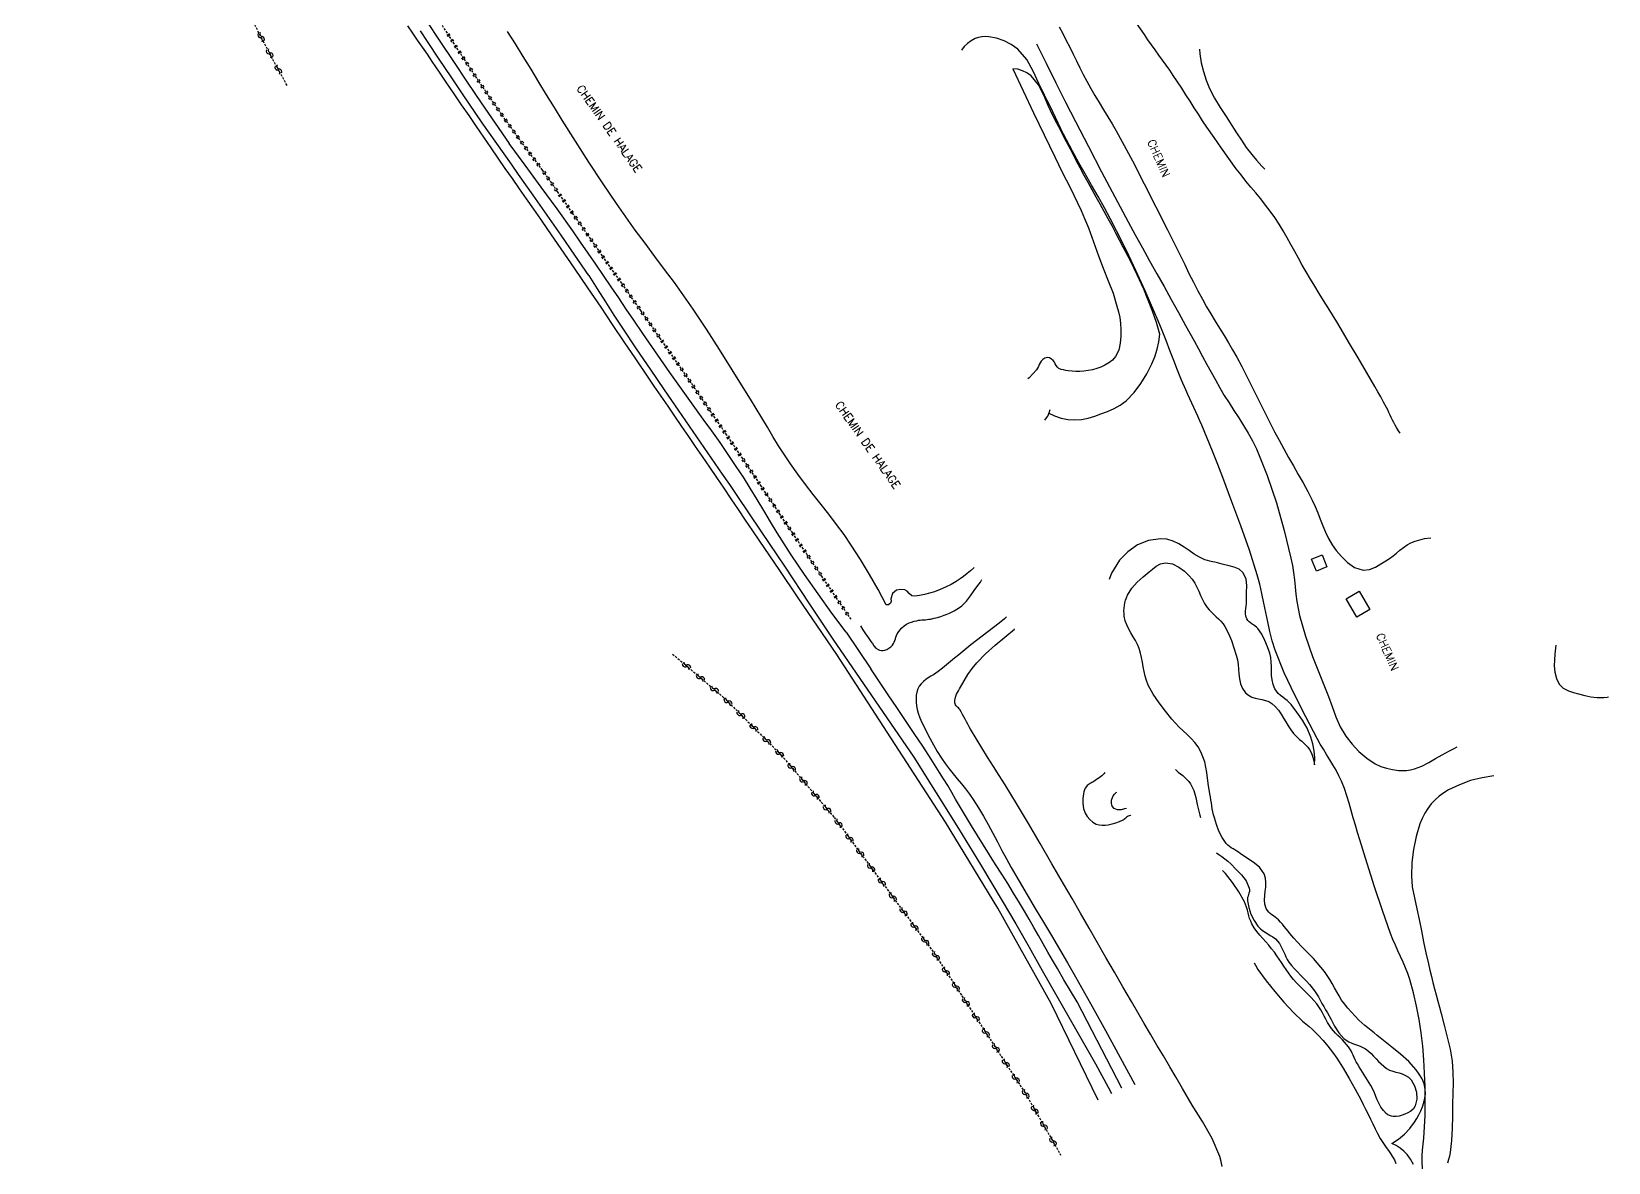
# Model space of a CAD drawing. Header units: millimetres. Extents: x 163000 to 164000, y 124000 to 125000.
# Drawn here: x 163342.8 to 163687.7, y 124220.9 to 124468.4 of the extents above; entities that cross this region are included whole.
import ezdxf

# ---------------------------------------------------------------- set-up
doc = ezdxf.new("R2010")
doc.units = ezdxf.units.MM
doc.linetypes.add('DASHED', pattern=[0.75, 0.5, -0.25])
doc.layers.get('0').update_dxf_attribs({"linetype": 'CONTINUOUS'})
for name, color, linetype in [('W0071', 7, 'CONTINUOUS'), ('W0104', 1, 'CONTINUOUS'), ('W0211', 2, 'CONTINUOUS'), ('W0214', 2, 'CONTINUOUS'), ('W0220', 5, 'DASHED'), ('W0240', 7, 'CONTINUOUS'), ('W0241', 7, 'CONTINUOUS'), ('W0500', 5, 'DASHED'), ('W0510', 5, 'CONTINUOUS'), ('W0511', 5, 'CONTINUOUS'), ('W0989', 7, 'CONTINUOUS')]:
    doc.layers.add(name, color=color, linetype=linetype)
doc.styles.get("Standard").update_dxf_attribs({"font": 'romans.shx', "width": 0.85})

# ---------------------------------------------------------------- blocks, each defined once
blk = doc.blocks.new('t220o')
at = {"color": 0, "linetype": 'Continuous'}
for p, q in [((-0.25, 0.25), (0.25, 0.25)), ((-0.25, -0.25), (0.25, -0.25))]:
    blk.add_line(p, q, dxfattribs=at)
blk = doc.blocks.new('t500o')
at = {"color": 0, "linetype": 'Continuous'}
for centre, start, end in [((-0.5, 0.625), 216.8699, 323.1301), ((0.5, -0.125), 36.8699, 143.1301), ((0.5, -0.625), 36.8699, 143.1301), ((-0.5, 0.125), 216.8699, 323.1301)]:
    blk.add_arc(centre, 0.625, start, end, dxfattribs=at)

msp = doc.modelspace()

# ---------------------------------------------------------------- linework, layer by layer
at = {"layer": 'W0071'}
for points in [[(163429.11, 124470.78), (163432.07, 124466.28), (163435.05, 124461.79), (163438.06, 124457.28), (163441.1, 124452.79), (163444.16, 124448.31), (163447.24, 124443.84)], [(163464.66, 124415.02), (163461.63, 124419.42), (163458.59, 124423.8), (163455.54, 124428.19), (163452.49, 124432.57), (163450.9, 124434.83), (163449.31, 124437.09), (163447.71, 124439.35), (163446.11, 124441.6), (163444.51, 124443.86), (163442.92, 124446.12), (163441.34, 124448.39), (163439.77, 124450.67), (163437.14, 124454.54), (163434.54, 124458.43), (163431.95, 124462.32), (163429.36, 124466.22), (163427.84, 124468.52)], [(163646.97, 124218.25), (163646.93, 124222.37), (163646.99, 124223.66), (163647.14, 124224.94), (163647.3, 124226.22), (163647.4, 124227.5), (163647.47, 124228.75), (163647.52, 124230), (163647.56, 124231.25), (163647.59, 124232.51), (163647.6, 124233.76), (163647.61, 124235.02), (163647.59, 124236.27), (163647.57, 124237.52), (163647.46, 124240.47), (163647.3, 124243.42), (163647.06, 124246.36), (163646.71, 124249.29), (163646.25, 124252.24), (163645.7, 124255.17), (163645.04, 124258.08), (163644.22, 124260.95), (163643.79, 124262.25), (163643.29, 124263.52), (163642.76, 124264.77), (163642.19, 124266.02), (163641.63, 124267.25), (163641.07, 124268.49), (163640.53, 124269.75), (163640.03, 124271.01), (163638.22, 124276.09), (163636.53, 124281.22), (163634.9, 124286.36), (163633.27, 124291.49), (163632.77, 124293.1), (163632.32, 124294.71), (163631.87, 124296.33), (163631.43, 124297.95), (163630.97, 124299.57), (163630.47, 124301.18), (163629.91, 124302.77), (163629.28, 124304.33), (163628.71, 124305.55), (163628.09, 124306.74), (163627.42, 124307.91), (163626.72, 124309.05), (163626.01, 124310.19), (163625.32, 124311.33), (163624.64, 124312.49), (163624, 124313.66), (163621.52, 124318.41), (163619.07, 124323.18), (163616.78, 124328.04), (163614.8, 124333.04), (163614.15, 124335.07), (163613.6, 124337.12), (163613.14, 124339.19), (163612.72, 124341.26), (163612.31, 124343.34), (163611.89, 124345.41), (163611.41, 124347.48), (163610.85, 124349.52), (163609.15, 124354.9), (163607.27, 124360.22), (163605.3, 124365.5), (163603.3, 124370.77), (163602.21, 124373.66), (163601.08, 124376.54), (163599.93, 124379.41), (163598.74, 124382.26), (163598.31, 124383.23), (163597.88, 124384.19), (163597.43, 124385.15), (163596.98, 124386.11), (163596.53, 124387.06), (163596.09, 124388.02), (163595.65, 124388.98), (163595.22, 124389.95), (163594.32, 124392.1), (163593.45, 124394.26), (163592.59, 124396.42), (163591.75, 124398.59), (163590.91, 124400.77), (163590.05, 124402.93), (163589.17, 124405.09), (163588.26, 124407.23), (163586.32, 124411.65), (163584.32, 124416.06), (163582.25, 124420.43), (163580.1, 124424.76), (163578.79, 124427.28), (163577.43, 124429.78), (163576.04, 124432.26), (163574.63, 124434.73), (163573.22, 124437.2), (163571.82, 124439.67), (163570.45, 124442.16), (163569.11, 124444.67), (163568.49, 124445.88), (163567.89, 124447.11), (163567.3, 124448.34), (163566.72, 124449.57), (163566.13, 124450.81), (163565.54, 124452.04), (163564.93, 124453.26), (163564.3, 124454.47), (163563.07, 124457.02), (163561.88, 124459.69), (163560.43, 124462.27), (163558.48, 124464.5), (163557.06, 124465.55), (163555.49, 124466.35), (163553.83, 124466.9), (163552.12, 124467.23), (163551.36, 124467.28), (163550.6, 124467.23), (163549.86, 124467.07), (163549.14, 124466.82), (163548.27, 124466.36), (163547.47, 124465.78), (163546.76, 124465.1), (163546.14, 124464.32)], [(163562.54, 124465.69), (163564.66, 124461.43), (163566.79, 124457.18), (163568.95, 124452.94), (163571.11, 124448.7), (163573.96, 124443.19), (163576.82, 124437.69), (163579.71, 124432.2), (163582.64, 124426.73), (163584.19, 124423.89), (163585.75, 124421.05), (163587.32, 124418.22), (163588.9, 124415.39), (163590.48, 124412.57), (163592.06, 124409.74), (163593.64, 124406.92), (163595.2, 124404.08), (163596.13, 124402.38), (163597.06, 124400.67), (163597.98, 124398.96), (163598.9, 124397.25), (163599.83, 124395.54), (163600.76, 124393.83), (163601.7, 124392.13), (163602.66, 124390.44), (163603.65, 124388.77), (163604.69, 124387.12), (163605.76, 124385.48), (163606.83, 124383.85), (163607.88, 124382.2), (163608.88, 124380.53), (163609.83, 124378.81), (163610.68, 124377.05), (163613.05, 124371.22), (163615.04, 124365.26), (163616.74, 124359.22), (163618.23, 124353.13), (163618.55, 124351.58), (163618.79, 124350), (163618.98, 124348.43), (163619.14, 124346.85), (163619.31, 124345.27), (163619.52, 124343.69), (163619.78, 124342.12), (163620.12, 124340.57), (163621.42, 124336.05), (163622.98, 124331.61), (163624.69, 124327.24), (163626.43, 124322.88), (163627.25, 124320.68), (163628.06, 124318.45), (163629.01, 124316.25), (163630.24, 124314.2), (163631.59, 124312.45), (163633.11, 124310.84), (163634.8, 124309.41), (163636.66, 124308.18), (163637.86, 124307.6), (163639.13, 124307.18), (163640.42, 124306.89), (163641.74, 124306.72), (163642.63, 124306.68), (163643.53, 124306.73), (163644.41, 124306.86), (163645.28, 124307.07), (163646.86, 124307.67), (163648.37, 124308.45), (163649.83, 124309.31), (163651.3, 124310.12), (163652.12, 124310.55), (163652.93, 124310.98), (163653.75, 124311.42), (163654.56, 124311.86)], [(163520.93, 124336.98), (163517.83, 124341.14), (163514.79, 124345.34), (163511.81, 124349.6), (163508.91, 124353.9), (163507.36, 124356.28), (163505.85, 124358.7), (163504.37, 124361.13), (163502.91, 124363.56), (163501.45, 124366), (163499.97, 124368.43), (163498.46, 124370.85), (163496.91, 124373.23), (163495.15, 124375.84), (163493.36, 124378.43), (163491.53, 124380.99), (163489.69, 124383.54), (163487.85, 124386.09), (163486, 124388.64), (163484.17, 124391.2), (163482.36, 124393.77), (163480.39, 124396.62), (163478.43, 124399.47), (163476.48, 124402.33), (163474.53, 124405.19), (163472.86, 124407.63), (163471.19, 124410.08), (163469.53, 124412.54), (163467.86, 124414.99), (163466.2, 124417.44), (163464.52, 124419.88), (163462.83, 124422.32), (163461.13, 124424.74), (163457.71, 124429.55), (163454.25, 124434.34), (163450.76, 124439.1), (163447.24, 124443.84)], [(163464.66, 124415.02), (163466.47, 124412.11), (163468.31, 124409.21), (163470.16, 124406.32), (163472.04, 124403.45), (163475.03, 124398.94), (163478.07, 124394.47), (163481.13, 124390), (163484.19, 124385.54), (163485.79, 124383.2), (163487.39, 124380.87), (163489, 124378.54), (163490.61, 124376.22), (163492.22, 124373.89), (163493.83, 124371.56), (163495.43, 124369.23), (163497.02, 124366.88), (163502.31, 124359.04), (163507.57, 124351.18), (163512.8, 124343.3), (163518, 124335.4)], [(163518, 124335.4), (163535.73, 124309.61)], [(163520.93, 124336.98), (163526.35, 124328.91)], [(163581.22, 124237.21), (163581.22, 124237.21), (163581.22, 124237.21), (163581.22, 124237.21), (163571.49, 124256.05), (163571.49, 124256.05), (163571.49, 124256.05), (163571.49, 124256.05), (163571.49, 124256.05), (163571.49, 124256.05), (163571.49, 124256.05), (163571.49, 124256.05), (163571.49, 124256.05), (163571.49, 124256.05), (163570.03, 124258.49), (163568.59, 124260.93), (163567.15, 124263.38), (163566.11, 124265.17), (163565.08, 124266.96), (163564.05, 124268.76), (163563.03, 124270.56), (163562, 124272.35), (163560.97, 124274.15), (163559.93, 124275.93), (163558.87, 124277.71), (163557.58, 124279.84), (163556.28, 124281.95), (163554.96, 124284.05), (163553.63, 124286.15), (163552.3, 124288.24), (163550.98, 124290.34), (163549.66, 124292.45), (163548.36, 124294.56), (163547.48, 124296.02), (163546.61, 124297.49), (163545.74, 124298.96), (163544.88, 124300.44), (163544.02, 124301.91), (163543.15, 124303.38), (163542.27, 124304.84), (163541.37, 124306.29), (163539.54, 124309.15), (163537.69, 124311.99), (163535.81, 124314.82), (163533.91, 124317.64), (163532.01, 124320.45), (163530.11, 124323.26), (163528.22, 124326.08), (163526.35, 124328.91)], [(163535.73, 124309.61), (163540.65, 124301.81), (163545.52, 124293.97), (163550.33, 124286.1), (163555.07, 124278.19), (163558.03, 124273.13), (163560.94, 124268.04), (163563.82, 124262.93), (163566.71, 124257.83), (163569.63, 124252.73), (163572.55, 124247.64), (163575.45, 124242.53), (163578.28, 124237.38), (163578.95, 124236.05), (163578.95, 124236.05)], [(163662.64, 124305.53), (163660.06, 124305.12), (163657.53, 124304.47), (163655.07, 124303.58), (163652.71, 124302.45), (163651.66, 124301.82), (163650.67, 124301.09), (163649.76, 124300.28), (163648.93, 124299.38), (163648.16, 124298.39), (163647.49, 124297.33), (163646.92, 124296.21), (163646.44, 124295.05), (163645.6, 124292.28), (163645.01, 124289.44), (163644.67, 124286.56), (163644.58, 124283.67), (163644.76, 124281.23), (163645.22, 124278.81), (163645.79, 124276.43), (163646.3, 124274.07), (163646.77, 124271.63), (163647.25, 124269.2), (163647.74, 124266.78), (163648.28, 124264.36), (163648.6, 124263), (163648.94, 124261.64), (163649.29, 124260.29), (163649.65, 124258.95), (163650.01, 124257.6), (163650.37, 124256.25), (163650.72, 124254.9), (163651.06, 124253.54), (163651.72, 124250.95), (163652.42, 124248.35), (163653.04, 124245.73), (163653.47, 124243.07), (163653.66, 124240.73), (163653.69, 124238.39), (163653.64, 124236.05), (163653.58, 124233.72), (163653.54, 124231.08), (163653.49, 124228.42), (163653.35, 124225.77), (163653.05, 124223.13), (163652.9, 124222.35), (163652.7, 124221.58), (163652.46, 124220.82)]]:
    msp.add_lwpolyline(points, dxfattribs=at)
at = {"layer": 'W0104'}
for points in [[(163625.04, 124353.87), (163626.11, 124351.25), (163623.83, 124350.32), (163622.76, 124352.94)], [(163633.16, 124345.91), (163635.51, 124341.93), (163632.67, 124340.25), (163630.32, 124344.23)]]:
    msp.add_lwpolyline(points, close=True, dxfattribs=at)
at = {"layer": 'W0211'}
for points in [[(163529.71, 124342.92), (163527.94, 124346.28), (163526.07, 124349.58), (163524.11, 124352.83), (163522.05, 124356.02), (163520.48, 124358.31), (163518.84, 124360.55), (163517.15, 124362.74), (163515.44, 124364.92), (163513.72, 124367.1), (163512.02, 124369.29), (163510.36, 124371.51), (163508.77, 124373.78), (163507.45, 124375.76), (163506.18, 124377.76), (163504.93, 124379.78), (163503.71, 124381.81), (163502.5, 124383.85), (163501.28, 124385.89), (163500.05, 124387.92), (163498.8, 124389.94), (163496.02, 124394.38), (163493.23, 124398.83), (163490.4, 124403.25), (163487.49, 124407.62), (163485.45, 124410.55), (163483.36, 124413.45), (163481.24, 124416.32), (163479.09, 124419.18), (163476.95, 124422.03), (163474.82, 124424.9), (163472.73, 124427.8), (163470.68, 124430.72), (163467.64, 124435.24), (163464.69, 124439.81), (163461.77, 124444.41), (163458.86, 124449.01), (163457.13, 124451.77), (163455.42, 124454.54), (163453.72, 124457.32), (163452.03, 124460.1), (163450.33, 124462.88), (163448.62, 124465.65), (163446.9, 124468.41)], [(163640.33, 124225.07), (163641.77, 124226), (163643.09, 124227.1), (163644.25, 124228.36), (163645.26, 124229.75), (163645.75, 124230.56), (163646.22, 124231.39), (163646.64, 124232.24), (163647, 124233.12), (163647.3, 124234.04), (163647.51, 124235), (163647.63, 124235.97), (163647.62, 124236.95), (163647.39, 124238.14), (163646.91, 124239.25), (163646.27, 124240.26), (163645.59, 124241.21), (163644, 124243.03), (163642.18, 124244.63), (163640.29, 124246.13), (163638.45, 124247.64), (163637.78, 124248.2), (163637.11, 124248.75), (163636.43, 124249.29), (163635.75, 124249.83), (163635.07, 124250.37), (163634.4, 124250.92), (163633.74, 124251.49), (163633.1, 124252.08), (163632.26, 124252.92), (163631.44, 124253.79), (163630.65, 124254.69), (163629.91, 124255.63), (163629.31, 124256.48), (163628.76, 124257.36), (163628.24, 124258.26), (163627.73, 124259.17), (163627.23, 124260.08), (163626.71, 124260.97), (163626.15, 124261.85), (163625.55, 124262.7), (163624.78, 124263.68), (163623.97, 124264.62), (163623.13, 124265.54), (163622.27, 124266.43), (163621.4, 124267.32), (163620.54, 124268.21), (163619.69, 124269.11), (163618.86, 124270.03), (163618.44, 124270.53), (163618.02, 124271.03), (163617.61, 124271.54), (163617.2, 124272.04), (163616.78, 124272.55), (163616.36, 124273.05), (163615.93, 124273.54), (163615.49, 124274.02), (163615.16, 124274.33), (163614.81, 124274.61), (163614.44, 124274.87), (163614.08, 124275.12), (163613.71, 124275.41), (163613.37, 124275.72), (163613.07, 124276.08), (163612.83, 124276.49), (163612.53, 124277.42), (163612.44, 124278.39), (163612.5, 124279.35), (163612.6, 124280.27), (163612.7, 124281.2), (163612.75, 124282.16), (163612.66, 124283.14), (163612.34, 124284.07), (163611.32, 124285.51), (163609.95, 124286.65), (163608.51, 124287.6), (163607.15, 124288.55), (163606.77, 124288.83), (163606.37, 124289.07), (163605.97, 124289.31), (163605.56, 124289.54), (163605.15, 124289.79), (163604.76, 124290.06), (163604.39, 124290.37), (163604.06, 124290.72), (163603.17, 124292.01), (163602.49, 124293.41), (163601.95, 124294.87), (163601.48, 124296.32), (163601.3, 124296.97), (163601.15, 124297.63), (163601.03, 124298.29), (163600.92, 124298.95), (163600.83, 124299.61), (163600.74, 124300.27), (163600.64, 124300.93), (163600.52, 124301.59), (163600.15, 124303.88), (163599.85, 124306.23), (163599.39, 124308.58), (163598.54, 124310.8), (163597.92, 124311.85), (163597.18, 124312.82), (163596.37, 124313.72), (163595.51, 124314.56), (163594.64, 124315.37), (163593.78, 124316.19), (163592.95, 124317.04), (163592.17, 124317.94), (163590.77, 124319.71), (163589.38, 124321.5), (163588.09, 124323.38), (163587.02, 124325.39), (163586.64, 124326.36), (163586.34, 124327.35), (163586.12, 124328.36), (163585.93, 124329.37), (163585.75, 124330.38), (163585.56, 124331.39), (163585.33, 124332.39), (163585.02, 124333.37), (163584.66, 124334.27), (163584.21, 124335.13), (163583.73, 124335.96), (163583.23, 124336.79), (163582.76, 124337.65), (163582.33, 124338.54), (163581.99, 124339.47), (163581.78, 124340.44), (163581.72, 124341.03), (163581.7, 124341.62), (163581.72, 124342.2), (163581.79, 124342.79), (163581.9, 124343.37), (163582.05, 124343.93), (163582.25, 124344.49), (163582.48, 124345.03), (163583.41, 124346.55), (163584.59, 124347.88), (163585.89, 124349.05), (163587.23, 124350.14), (163587.98, 124350.77), (163588.77, 124351.42), (163589.71, 124351.94), (163590.77, 124352.15), (163592.32, 124351.9), (163593.72, 124351.21), (163594.92, 124350.29), (163595.97, 124349.29), (163596.64, 124348.53), (163597.2, 124347.69), (163597.67, 124346.8), (163598.08, 124345.9), (163598.47, 124345), (163598.88, 124344.1), (163599.34, 124343.22), (163599.88, 124342.39), (163600.33, 124341.83), (163600.82, 124341.31), (163601.34, 124340.81), (163601.86, 124340.33), (163602.39, 124339.84), (163602.89, 124339.33), (163603.37, 124338.79), (163603.79, 124338.2), (163604.6, 124336.7), (163605.24, 124335.13), (163605.77, 124333.53), (163606.28, 124331.93), (163606.53, 124330.92), (163606.66, 124329.88), (163606.73, 124328.84), (163606.81, 124327.81), (163606.96, 124326.73), (163607.23, 124325.65), (163607.66, 124324.62), (163608.3, 124323.69), (163608.91, 124323.15), (163609.64, 124322.77), (163610.39, 124322.52), (163611.15, 124322.35), (163611.89, 124322.2), (163612.64, 124322.03), (163613.37, 124321.77), (163614.04, 124321.36), (163614.81, 124320.67), (163615.48, 124319.89), (163616.07, 124319.05), (163616.61, 124318.18), (163617.11, 124317.31), (163617.62, 124316.45), (163618.17, 124315.61), (163618.78, 124314.81), (163619.21, 124314.35), (163619.66, 124313.92), (163620.13, 124313.51), (163620.6, 124313.11), (163621.07, 124312.69), (163621.52, 124312.25), (163621.93, 124311.78), (163622.29, 124311.26), (163622.71, 124310.47), (163623.04, 124309.64), (163623.27, 124308.78), (163623.39, 124307.9)], [(163548.91, 124351.02), (163548.89, 124351), (163548.15, 124350.39), (163547.4, 124349.77), (163546.64, 124349.17), (163545.86, 124348.6), (163545.04, 124348.07), (163543.88, 124347.41), (163542.69, 124346.81), (163541.47, 124346.27), (163540.23, 124345.8), (163539.17, 124345.48), (163538.1, 124345.21), (163537.02, 124345), (163535.94, 124344.81), (163535.33, 124344.94), (163534.75, 124345.43), (163534.26, 124345.96), (163533.81, 124346.24), (163532.93, 124346.32), (163531.93, 124346.12), (163531.05, 124345.41), (163530.71, 124344.26), (163530.71, 124344.26), (163530.72, 124344.25), (163530.72, 124344.26), (163530.72, 124344.26), (163530.73, 124344.26), (163530.73, 124344.26), (163530.73, 124344.26), (163530.74, 124344.26), (163530.82, 124343.75), (163530.63, 124343.27), (163530.22, 124342.96), (163529.7, 124342.91)], [(163603.17, 124220.02), (163602.98, 124221.13), (163602.68, 124222.22), (163601.03, 124226.16), (163598.92, 124229.89), (163596.65, 124233.5), (163594.48, 124237.11), (163593.11, 124239.5), (163591.72, 124241.88), (163590.33, 124244.26), (163588.93, 124246.63), (163587.52, 124249), (163586.12, 124251.37), (163584.72, 124253.74), (163583.33, 124256.12), (163581.47, 124259.34), (163579.61, 124262.56), (163577.76, 124265.78), (163575.91, 124269), (163574.06, 124272.23), (163572.2, 124275.45), (163570.35, 124278.68), (163568.48, 124281.9), (163565.93, 124286.3), (163563.39, 124290.71), (163560.82, 124295.12), (163558.21, 124299.49), (163556.97, 124301.53), (163555.71, 124303.56), (163554.44, 124305.58), (163553.16, 124307.59), (163551.89, 124309.61), (163550.63, 124311.64), (163549.38, 124313.67), (163548.16, 124315.72), (163547.85, 124316.26), (163547.56, 124316.8), (163547.27, 124317.34), (163546.98, 124317.89), (163546.69, 124318.43), (163546.39, 124318.98), (163546.09, 124319.51), (163545.77, 124320.04), (163545.64, 124320.22), (163545.49, 124320.39), (163545.33, 124320.54), (163545.18, 124320.7), (163545.03, 124320.87), (163544.89, 124321.07), (163544.79, 124321.28), (163544.73, 124321.52), (163544.71, 124322), (163544.78, 124322.47), (163544.92, 124322.93), (163545.1, 124323.37), (163545.31, 124323.76), (163545.53, 124324.15), (163545.76, 124324.53), (163545.97, 124324.93), (163546.74, 124326.33), (163547.59, 124327.68), (163548.52, 124328.98), (163549.53, 124330.22), (163551.44, 124332.24), (163553.5, 124334.1), (163555.62, 124335.88), (163557.75, 124337.64), (163557.79, 124337.67)], [(163577.52, 124306.27), (163577.34, 124306.03), (163576.84, 124305.53), (163576.28, 124305.09), (163575.7, 124304.69), (163575.12, 124304.3), (163574.92, 124304.16), (163574.71, 124304.04), (163574.49, 124303.93), (163574.28, 124303.82), (163574.06, 124303.7), (163573.86, 124303.56), (163573.66, 124303.4), (163573.49, 124303.21), (163573.24, 124302.84), (163573.06, 124302.44), (163572.94, 124302.02), (163572.86, 124301.59), (163572.74, 124300.54), (163572.72, 124299.47), (163572.86, 124298.4), (163573.21, 124297.37), (163573.65, 124296.61), (163574.22, 124295.95), (163574.9, 124295.39), (163575.66, 124294.97), (163576.3, 124294.78), (163576.96, 124294.72), (163577.61, 124294.76), (163578.25, 124294.83), (163579.1, 124295), (163579.93, 124295.26), (163580.74, 124295.57), (163581.52, 124295.92), (163581.73, 124296.03), (163581.91, 124296.18), (163582.08, 124296.33), (163582.24, 124296.48), (163582.44, 124296.64), (163582.65, 124296.77), (163582.89, 124296.86), (163583.14, 124296.89), (163583.21, 124296.87)], [(163610.16, 124264.6), (163610.45, 124264.09), (163611.02, 124263.19), (163612.79, 124260.7), (163614.7, 124258.31), (163616.7, 124256), (163618.78, 124253.76), (163619.42, 124253.1), (163620.1, 124252.48), (163620.78, 124251.87), (163621.48, 124251.28), (163622.18, 124250.68), (163622.87, 124250.07), (163623.54, 124249.45), (163624.18, 124248.79), (163625.27, 124247.59), (163626.31, 124246.35), (163627.3, 124245.08), (163628.24, 124243.76), (163629.66, 124241.56), (163630.99, 124239.3), (163632.24, 124237), (163633.48, 124234.7), (163634.04, 124233.64), (163634.57, 124232.58), (163635.09, 124231.51), (163635.6, 124230.44), (163636.11, 124229.36), (163636.64, 124228.3), (163637.18, 124227.24), (163637.75, 124226.19), (163638.17, 124225.51), (163638.62, 124224.84), (163639.09, 124224.2), (163639.56, 124223.55), (163640.03, 124222.89), (163640.46, 124222.2), (163640.85, 124221.49), (163641.17, 124220.74)], [(163645.02, 124220.53), (163644.41, 124221.66), (163643.66, 124222.69), (163642.94, 124223.44), (163642.14, 124224.09), (163641.26, 124224.64), (163640.32, 124225.08)]]:
    msp.add_lwpolyline(points, dxfattribs=at)
at = {"layer": 'W0214'}
for points in [[(163623.39, 124307.9), (163623.42, 124309.45), (163623.3, 124310.99), (163623.02, 124312.51), (163622.58, 124313.99), (163621.76, 124315.92), (163620.73, 124317.74), (163619.55, 124319.46), (163618.29, 124321.11), (163617.87, 124321.57), (163617.41, 124321.98), (163616.92, 124322.36), (163616.42, 124322.73), (163615.93, 124323.12), (163615.46, 124323.55), (163615.04, 124324.03), (163614.69, 124324.58), (163614.32, 124325.51), (163614.1, 124326.5), (163614, 124327.49), (163613.97, 124328.47), (163613.96, 124329.44), (163613.93, 124330.41), (163613.83, 124331.39), (163613.61, 124332.34), (163613.12, 124333.77), (163612.54, 124335.16), (163611.83, 124336.49), (163610.98, 124337.75), (163610.71, 124338.05), (163610.39, 124338.3), (163610.06, 124338.53), (163609.73, 124338.74), (163609.39, 124338.97), (163609.07, 124339.23), (163608.78, 124339.54), (163608.56, 124339.91), (163608.38, 124340.45), (163608.3, 124341.02), (163608.3, 124341.58), (163608.35, 124342.14), (163608.42, 124342.67), (163608.5, 124343.2), (163608.54, 124343.74), (163608.54, 124344.28), (163608.54, 124345.64), (163608.59, 124347.1), (163608.4, 124348.63), (163607.74, 124349.99), (163606.88, 124350.75), (163605.81, 124351.19), (163604.74, 124351.44), (163603.75, 124351.7), (163603.22, 124351.87), (163602.68, 124352.01), (163602.13, 124352.14), (163601.59, 124352.25), (163601.04, 124352.37), (163600.5, 124352.5), (163599.96, 124352.65), (163599.42, 124352.82), (163598.21, 124353.36), (163597.07, 124354.05), (163595.98, 124354.8), (163594.89, 124355.54), (163593.71, 124356.25), (163592.45, 124356.85), (163591.09, 124357.27), (163589.67, 124357.39), (163587.07, 124357.01), (163584.65, 124356.03), (163582.52, 124354.56), (163580.72, 124352.72), (163578.96, 124349.89), (163578.48, 124348.46)], [(163524.06, 124338.33), (163524.6, 124337.46), (163525.17, 124336.6), (163525.76, 124335.76), (163526.37, 124334.94), (163526.69, 124334.47), (163527.02, 124333.97), (163527.42, 124333.49), (163527.91, 124333.14), (163528.27, 124333), (163528.64, 124332.94), (163529.01, 124332.95), (163529.38, 124333.02), (163529.87, 124333.2), (163530.31, 124333.45), (163530.71, 124333.77), (163531.06, 124334.14), (163531.28, 124334.45), (163531.46, 124334.8), (163531.59, 124335.15), (163531.71, 124335.51), (163531.82, 124335.87), (163531.94, 124336.23), (163532.09, 124336.57), (163532.29, 124336.9), (163532.69, 124337.41), (163533.13, 124337.89), (163533.63, 124338.32), (163534.16, 124338.69), (163534.69, 124338.97), (163535.26, 124339.17), (163535.83, 124339.33), (163536.4, 124339.47), (163536.77, 124339.55), (163537.15, 124339.6), (163537.53, 124339.64), (163537.9, 124339.66), (163538.28, 124339.69), (163538.66, 124339.72), (163539.03, 124339.77), (163539.4, 124339.83), (163540.16, 124340), (163540.91, 124340.19), (163541.66, 124340.42), (163542.39, 124340.66), (163542.79, 124340.81), (163543.19, 124340.97), (163543.57, 124341.15), (163543.96, 124341.34), (163544.55, 124341.65), (163545.14, 124341.97), (163545.72, 124342.33), (163546.25, 124342.75), (163547.24, 124343.76), (163548.11, 124344.88), (163548.92, 124346.04), (163549.75, 124347.16), (163550.03, 124347.53), (163550.3, 124347.92), (163550.56, 124348.31), (163550.64, 124348.42)], [(163556.03, 124340.31), (163555.58, 124339.91), (163554.38, 124338.92), (163553.15, 124337.96), (163551.91, 124337.03), (163550.67, 124336.1), (163549.44, 124335.16), (163548.23, 124334.2), (163547.33, 124333.47), (163546.45, 124332.74), (163545.56, 124332), (163544.67, 124331.27), (163543.78, 124330.54), (163542.89, 124329.81), (163541.99, 124329.09), (163541.09, 124328.37), (163540.57, 124327.99), (163540.02, 124327.63), (163539.46, 124327.3), (163538.91, 124326.96), (163538.36, 124326.58), (163537.83, 124326.17), (163537.35, 124325.69), (163536.93, 124325.16), (163536.6, 124324.53), (163536.39, 124323.85), (163536.28, 124323.16), (163536.22, 124322.46), (163536.23, 124321.64), (163536.33, 124320.82), (163536.51, 124320.02), (163536.72, 124319.23), (163537.07, 124318.21), (163537.51, 124317.21), (163537.99, 124316.24), (163538.47, 124315.27), (163539.24, 124313.77), (163540.03, 124312.29), (163540.87, 124310.83), (163541.77, 124309.4), (163542.58, 124308.22), (163543.44, 124307.09), (163544.34, 124305.97), (163545.25, 124304.87), (163546.16, 124303.77), (163547.05, 124302.66), (163547.91, 124301.52), (163548.73, 124300.35), (163549.87, 124298.55), (163550.96, 124296.71), (163552, 124294.85), (163553.02, 124292.98), (163554.01, 124291.1), (163555.01, 124289.22), (163556.02, 124287.34), (163557.06, 124285.49), (163558.79, 124282.49), (163560.55, 124279.5), (163562.31, 124276.52), (163564.08, 124273.54), (163565.85, 124270.56), (163567.61, 124267.57), (163569.35, 124264.58), (163571.07, 124261.57), (163574.38, 124255.71), (163577.66, 124249.83), (163580.89, 124243.91), (163584.06, 124237.97), (163584.06, 124237.97), (163584.06, 124237.97)], [(163593, 124306.88), (163593.12, 124306.75), (163593.59, 124306.34), (163594.06, 124305.96), (163594.55, 124305.58), (163595.03, 124305.18), (163595.48, 124304.76), (163595.91, 124304.3), (163596.27, 124303.79), (163596.96, 124302.35), (163597.4, 124300.82), (163597.73, 124299.27), (163598.11, 124297.77), (163598.33, 124296.89), (163598.42, 124296.44)], [(163582.29, 124298.39), (163581.79, 124298.29), (163581.07, 124298.1), (163580.28, 124298.07), (163579.57, 124298.38), (163579.15, 124298.91), (163578.98, 124299.55), (163579.01, 124300.18), (163579.17, 124300.76), (163579.37, 124301.18), (163579.64, 124301.54), (163579.97, 124301.85), (163580.13, 124301.97)], [(163601.96, 124288.71), (163602.45, 124288.34), (163603.13, 124287.86), (163603.8, 124287.37), (163604.45, 124286.84), (163605.05, 124286.25), (163606.19, 124285.1), (163607.38, 124283.9), (163608.43, 124282.52), (163609.11, 124280.92), (163609.15, 124280.57), (163609.13, 124280.21), (163609.05, 124279.87), (163608.96, 124279.54), (163608.85, 124279.22), (163608.76, 124278.89), (163608.71, 124278.55), (163608.71, 124278.2), (163609, 124276.7), (163609.49, 124275.25), (163610.16, 124273.88), (163611.01, 124272.62), (163611.48, 124272.11), (163612, 124271.68), (163612.57, 124271.3), (163613.15, 124270.96), (163613.72, 124270.63), (163614.29, 124270.27), (163614.83, 124269.86), (163615.31, 124269.38), (163615.71, 124268.85), (163616.05, 124268.28), (163616.34, 124267.69), (163616.61, 124267.09), (163616.86, 124266.49), (163617.13, 124265.9), (163617.43, 124265.32), (163617.78, 124264.76), (163618.36, 124264.01), (163618.99, 124263.3), (163619.65, 124262.61), (163620.32, 124261.95), (163621, 124261.29), (163621.66, 124260.61), (163622.3, 124259.91), (163622.89, 124259.17), (163623.36, 124258.51), (163623.8, 124257.83), (163624.22, 124257.14), (163624.62, 124256.44), (163625.01, 124255.73), (163625.4, 124255.03), (163625.81, 124254.33), (163626.22, 124253.64), (163627.02, 124252.23), (163627.78, 124250.75), (163628.67, 124249.32), (163629.79, 124248.07), (163630.33, 124247.67), (163630.91, 124247.34), (163631.52, 124247.07), (163632.14, 124246.83), (163632.76, 124246.62), (163633.37, 124246.38), (163633.97, 124246.11), (163634.54, 124245.77), (163635.17, 124245.29), (163635.75, 124244.77), (163636.3, 124244.21), (163636.84, 124243.64), (163637.37, 124243.06), (163637.93, 124242.51), (163638.52, 124241.98), (163639.15, 124241.51), (163639.79, 124241.16), (163640.48, 124240.91), (163641.18, 124240.72), (163641.87, 124240.54), (163642.58, 124240.3), (163643.29, 124240), (163643.94, 124239.57), (163644.49, 124239.01), (163645.24, 124237.73), (163645.67, 124236.3), (163645.73, 124234.8), (163645.39, 124233.33), (163645, 124232.67), (163644.43, 124232.17), (163643.79, 124231.8), (163643.16, 124231.5), (163642.55, 124231.26), (163641.92, 124231.09), (163641.27, 124231.01), (163640.62, 124231.03), (163640.2, 124231.09), (163639.8, 124231.21), (163639.41, 124231.39), (163639.06, 124231.64), (163638.44, 124232.29), (163637.92, 124233.02), (163637.49, 124233.8), (163637.12, 124234.61), (163636.8, 124235.4), (163636.48, 124236.2), (163636.13, 124236.99), (163635.73, 124237.76), (163635.37, 124238.35), (163635, 124238.95), (163634.63, 124239.53), (163634.24, 124240.12), (163633.86, 124240.7), (163633.49, 124241.29), (163633.12, 124241.89), (163632.77, 124242.49), (163632.52, 124242.95), (163632.28, 124243.42), (163632.06, 124243.9), (163631.84, 124244.38), (163631.62, 124244.86), (163631.37, 124245.33), (163631.11, 124245.79), (163630.82, 124246.23), (163630.41, 124246.78), (163629.95, 124247.29), (163629.47, 124247.78), (163628.98, 124248.26), (163628.49, 124248.73), (163628, 124249.21), (163627.54, 124249.72), (163627.11, 124250.25), (163626.66, 124250.9), (163626.24, 124251.58), (163625.86, 124252.27), (163625.49, 124252.96), (163625.12, 124253.66), (163624.73, 124254.35), (163624.31, 124255.02), (163623.86, 124255.67), (163623.27, 124256.38), (163622.65, 124257.06), (163621.99, 124257.71), (163621.33, 124258.35), (163620.66, 124258.98), (163620, 124259.62), (163619.36, 124260.28), (163618.76, 124260.98), (163618.2, 124261.69), (163617.66, 124262.42), (163617.15, 124263.17), (163616.65, 124263.92), (163616.15, 124264.68), (163615.65, 124265.44), (163615.14, 124266.18), (163614.61, 124266.92), (163614.01, 124267.69), (163613.37, 124268.45), (163612.72, 124269.18), (163612.06, 124269.92), (163611.41, 124270.67), (163610.8, 124271.45), (163610.22, 124272.26), (163609.71, 124273.12), (163609.43, 124273.7), (163609.2, 124274.31), (163609.02, 124274.93), (163608.86, 124275.55), (163608.7, 124276.17), (163608.52, 124276.79), (163608.31, 124277.4), (163608.04, 124277.99), (163606.82, 124280.14), (163605.46, 124282.2), (163603.93, 124284.14), (163603.28, 124284.82)]]:
    msp.add_lwpolyline(points, dxfattribs=at)
at = {"layer": 'W0220'}
for points in [[(163454.55, 124438.04), (163451.81, 124441.66), (163449.11, 124445.32), (163446.46, 124449.01), (163443.85, 124452.73), (163440.55, 124457.57), (163437.32, 124462.45), (163434.12, 124467.37), (163430.95, 124472.29)], [(163522.02, 124339.77), (163518.82, 124344.47), (163515.63, 124349.18), (163512.45, 124353.89), (163509.26, 124358.61), (163507.89, 124360.65), (163506.52, 124362.69), (163505.16, 124364.73), (163503.79, 124366.78), (163502.42, 124368.82), (163501.06, 124370.86), (163499.69, 124372.9), (163498.31, 124374.94), (163494.84, 124380.06), (163491.35, 124385.18), (163487.86, 124390.3), (163484.35, 124395.4), (163480.2, 124401.38), (163476.03, 124407.34), (163471.85, 124413.3), (163467.67, 124419.26), (163464.39, 124423.95), (163461.11, 124428.65), (163457.83, 124433.34), (163454.55, 124438.04)]]:
    msp.add_lwpolyline(points, dxfattribs=at)
at = {"layer": 'W0240'}
for points in [[(163567.52, 124469.37), (163568.32, 124467.91), (163569.09, 124466.44), (163569.84, 124464.95), (163570.57, 124463.45), (163571.29, 124461.96), (163572.02, 124460.46), (163572.77, 124458.98), (163573.56, 124457.51), (163574.44, 124455.93), (163575.35, 124454.37), (163576.28, 124452.82), (163577.23, 124451.27), (163578.17, 124449.72), (163579.1, 124448.17), (163580.01, 124446.61), (163580.9, 124445.03), (163583.57, 124440.07), (163586.14, 124435.06), (163588.68, 124430.03), (163591.22, 124425.01), (163592.17, 124423.11), (163593.12, 124421.2), (163594.05, 124419.28), (163594.99, 124417.37), (163595.93, 124415.46), (163596.89, 124413.55), (163597.87, 124411.66), (163598.87, 124409.78), (163599.78, 124408.17), (163600.71, 124406.58), (163601.66, 124405.01), (163602.63, 124403.44), (163603.59, 124401.87), (163604.55, 124400.29), (163605.48, 124398.7), (163606.39, 124397.09), (163607.47, 124395.08), (163608.52, 124393.05), (163609.54, 124391.01), (163610.55, 124388.96), (163611.55, 124386.92), (163612.56, 124384.87), (163613.59, 124382.83), (163614.64, 124380.81), (163615.65, 124378.93), (163616.69, 124377.06), (163617.73, 124375.2), (163618.78, 124373.34), (163619.83, 124371.49), (163620.87, 124369.62), (163621.89, 124367.75), (163622.88, 124365.86), (163623.53, 124364.48), (163624.11, 124363.08), (163624.65, 124361.66), (163625.19, 124360.24), (163625.78, 124358.82), (163626.45, 124357.43), (163627.23, 124356.09), (163628.14, 124354.84), (163629.28, 124353.49), (163630.57, 124352.17), (163632.15, 124351.1), (163634, 124350.54), (163635.42, 124350.65), (163636.73, 124351.2), (163637.88, 124351.94), (163638.97, 124352.6), (163639.79, 124353.1), (163640.57, 124353.66), (163641.32, 124354.27), (163642.06, 124354.87), (163642.82, 124355.48), (163643.62, 124356.04), (163644.47, 124356.53), (163645.38, 124356.9), (163647.46, 124357.43), (163648.8, 124357.57)], [(163598.22, 124464.54), (163598.28, 124463.49), (163598.59, 124461.53), (163599.08, 124459.61), (163599.71, 124457.73), (163600.45, 124455.9), (163601.5, 124453.78), (163602.73, 124451.76), (163604.04, 124449.79), (163605.33, 124447.82), (163606.35, 124446.21), (163607.38, 124444.59), (163608.46, 124443.01), (163609.64, 124441.49), (163610.73, 124440.19), (163611.86, 124438.89), (163612.55, 124438.25)], [(163589.57, 124402.19), (163588.8, 124404.68), (163587.95, 124407.16), (163587.03, 124409.6), (163586.04, 124412.02), (163584.63, 124415.13), (163583.12, 124418.19), (163581.54, 124421.22), (163579.95, 124424.24), (163579.11, 124425.83), (163578.25, 124427.42), (163577.38, 124429), (163576.5, 124430.58), (163575.62, 124432.15), (163574.74, 124433.73), (163573.87, 124435.31), (163573.01, 124436.9), (163572.14, 124438.53), (163571.28, 124440.16), (163570.43, 124441.8), (163569.57, 124443.43), (163568.72, 124445.07), (163567.87, 124446.71), (163567, 124448.34), (163566.14, 124449.97), (163565.13, 124452.15), (163564.19, 124454.47), (163563.02, 124456.74), (163561.38, 124458.66), (163560.49, 124459.31), (163559.51, 124459.79), (163558.46, 124460.1), (163557.37, 124460.21)], [(163565.13, 124384.92), (163566.51, 124384.28), (163567.96, 124383.81), (163569.45, 124383.52), (163570.96, 124383.41), (163572.44, 124383.5), (163573.9, 124383.79), (163575.31, 124384.21), (163576.68, 124384.7), (163578.12, 124385.25), (163579.54, 124385.88), (163580.91, 124386.65), (163582.16, 124387.59), (163583.92, 124389.37), (163585.43, 124391.35), (163586.72, 124393.46), (163587.83, 124395.66), (163588.48, 124397.23), (163588.98, 124398.85), (163589.35, 124400.51), (163589.56, 124402.19)], [(163564.38, 124383.37), (163564.57, 124383.57), (163565.02, 124384.21), (163565.35, 124384.91), (163565.56, 124385.65)], [(163676.14, 124334.09), (163676.09, 124333.44), (163675.95, 124332.18), (163675.84, 124330.92), (163675.81, 124329.56), (163675.94, 124328.2), (163676.29, 124326.85), (163676.93, 124325.61), (163677.8, 124324.71), (163678.91, 124324.13), (163680.05, 124323.77), (163681.13, 124323.46), (163682.48, 124323.09), (163683.85, 124322.83), (163685.23, 124322.69), (163686.63, 124322.68), (163687.36, 124322.75), (163687.68, 124322.82)]]:
    msp.add_lwpolyline(points, dxfattribs=at)
at = {"layer": 'W0241'}
for points in [[(163642.13, 124380.5), (163641.79, 124381.03), (163641.33, 124381.76), (163641.01, 124382.28), (163640.71, 124382.81), (163640.43, 124383.36), (163640.17, 124383.92), (163639.91, 124384.47), (163639.66, 124385.03), (163639.39, 124385.58), (163639.11, 124386.12), (163638.5, 124387.27), (163637.87, 124388.41), (163637.23, 124389.55), (163636.58, 124390.68), (163634.77, 124393.84), (163632.93, 124396.98), (163631.07, 124400.12), (163629.2, 124403.25), (163628.26, 124404.82), (163627.3, 124406.38), (163626.34, 124407.94), (163625.38, 124409.5), (163624.42, 124411.07), (163623.46, 124412.63), (163622.51, 124414.2), (163621.57, 124415.77), (163620.71, 124417.25), (163619.87, 124418.75), (163619.05, 124420.26), (163618.23, 124421.76), (163617.39, 124423.26), (163616.54, 124424.75), (163615.64, 124426.22), (163614.7, 124427.66), (163613.72, 124429.05), (163612.69, 124430.41), (163611.63, 124431.74), (163610.55, 124433.05), (163609.46, 124434.35), (163608.38, 124435.66), (163607.31, 124436.99), (163606.28, 124438.34), (163604.63, 124440.59), (163603.01, 124442.86), (163601.42, 124445.15), (163599.85, 124447.45), (163598.91, 124448.86), (163597.99, 124450.27), (163597.08, 124451.69), (163596.18, 124453.12), (163595.27, 124454.54), (163594.36, 124455.97), (163593.44, 124457.38), (163592.5, 124458.78), (163591.73, 124459.91), (163590.94, 124461.02), (163590.14, 124462.13), (163589.34, 124463.23), (163588.53, 124464.34), (163587.74, 124465.44), (163586.95, 124466.56), (163586.18, 124467.69), (163584.47, 124470.19)], [(163557.37, 124460.21), (163559.66, 124455.4), (163561.95, 124450.58), (163564.25, 124445.77), (163566.56, 124440.96), (163567.38, 124439.28), (163568.22, 124437.6), (163569.07, 124435.93), (163569.91, 124434.25), (163570.74, 124432.57), (163571.56, 124430.88), (163572.35, 124429.18), (163573.11, 124427.46), (163573.92, 124425.45), (163574.67, 124423.41), (163575.4, 124421.36), (163576.14, 124419.32), (163577.19, 124416.58), (163578.28, 124413.85), (163579.31, 124411.1), (163580.17, 124408.29), (163580.49, 124407.04), (163580.78, 124405.77), (163580.98, 124404.49), (163581.05, 124403.18), (163581.02, 124401.7), (163580.9, 124400.19), (163580.56, 124398.69), (163579.89, 124397.28), (163579.23, 124396.49), (163578.42, 124395.88), (163577.54, 124395.39), (163576.66, 124394.97), (163575.76, 124394.62), (163574.83, 124394.36), (163573.88, 124394.18), (163572.93, 124394.05), (163572.07, 124394), (163571.21, 124394), (163570.35, 124394.06), (163569.5, 124394.16), (163568.99, 124394.23), (163568.47, 124394.32), (163567.96, 124394.46), (163567.48, 124394.67), (163567.14, 124394.94), (163566.89, 124395.29), (163566.69, 124395.66), (163566.48, 124396), (163566.21, 124396.36), (163565.87, 124396.7), (163565.43, 124396.95), (163564.92, 124397.03), (163564.41, 124396.91), (163563.97, 124396.64), (163563.63, 124396.28), (163563.36, 124395.87), (163563.18, 124395.5), (163563.02, 124395.11), (163562.83, 124394.73), (163562.57, 124394.38), (163561.76, 124393.5), (163560.94, 124392.61), (163560.71, 124392.39)]]:
    msp.add_lwpolyline(points, dxfattribs=at)
at = {"layer": 'W0500'}
for points in [[(163398.66, 124456.55), (163396.49, 124460.51), (163393.56, 124466.04), (163390.68, 124471.59), (163387.82, 124477.15), (163384.91, 124482.69), (163381.94, 124488.2), (163378.87, 124493.65), (163375.02, 124500.09), (163371.02, 124506.44), (163366.93, 124512.72), (163362.8, 124518.98), (163358.71, 124525.27), (163354.72, 124531.64), (163350.91, 124538.11), (163347.35, 124544.73), (163341.56, 124556.88)], [(163482.97, 124332.18), (163494.15, 124322.68), (163506.77, 124310.05), (163518.33, 124296.43), (163540.14, 124266.79), (163560.22, 124235.94), (163567.86, 124222.56)]]:
    msp.add_lwpolyline(points, dxfattribs=at)
at = {"layer": 'W0510'}
for points in [[(163467.34, 124408.05), (163464.44, 124412.32), (163461.54, 124416.58), (163458.62, 124420.84), (163455.7, 124425.08), (163454.15, 124427.31), (163452.6, 124429.54), (163451.05, 124431.76), (163449.49, 124433.98), (163447.94, 124436.2), (163446.38, 124438.43), (163444.83, 124440.65), (163443.29, 124442.89), (163441.67, 124445.25), (163440.06, 124447.61), (163438.45, 124449.98), (163436.84, 124452.35), (163435.23, 124454.72), (163433.62, 124457.1), (163432.02, 124459.47), (163430.4, 124461.83), (163429.34, 124463.39), (163428.28, 124464.94), (163427.21, 124466.49), (163426.14, 124468.04), (163425.08, 124469.59)], [(163518.88, 124332.07), (163514.67, 124338.26), (163510.47, 124344.45), (163506.26, 124350.65), (163502.07, 124356.84), (163500.5, 124359.16), (163498.93, 124361.48), (163497.37, 124363.8), (163495.8, 124366.13), (163494.24, 124368.45), (163492.67, 124370.77), (163491.1, 124373.09), (163489.52, 124375.4), (163488.02, 124377.6), (163486.52, 124379.8), (163485.01, 124381.99), (163483.5, 124384.18), (163481.98, 124386.38), (163480.48, 124388.57), (163478.97, 124390.77), (163477.47, 124392.97), (163474.92, 124396.73), (163472.39, 124400.5), (163469.86, 124404.27), (163467.34, 124408.05)]]:
    msp.add_lwpolyline(points, dxfattribs=at)
at = {"layer": 'W0511'}
msp.add_lwpolyline([(163576.09, 124234.59), (163576.09, 124234.59), (163565.79, 124255.75), (163554.13, 124276.55), (163542.7, 124295.42), (163518.88, 124332.07)], dxfattribs=at)

# ---------------------------------------------------------------- block references
at = {"layer": 'W0220'}
for p, rotation in [((163433.99, 124467.58), 122.8405912937846), ((163434.8, 124466.32), 123.0233633500662), ((163435.62, 124465.06), 123.0233633500662), ((163436.44, 124463.8), 123.0233633500662), ((163437.26, 124462.54), 123.0233633500662), ((163438.08, 124461.29), 123.5047590284598), ((163438.91, 124460.04), 123.5047590284598), ((163439.74, 124458.79), 123.5047590284598), ((163440.57, 124457.54), 124.2847021379442), ((163441.41, 124456.3), 124.2847021379442), ((163442.26, 124455.06), 124.2847021379442), ((163443.1, 124453.82), 124.2847021379442), ((163443.95, 124452.59), 125.0672754478561), ((163444.81, 124451.36), 125.0672754478561), ((163445.67, 124450.13), 125.0672754478561), ((163446.54, 124448.9), 125.7288222814676), ((163447.41, 124447.69), 125.7288222814676), ((163448.29, 124446.47), 125.7288222814676), ((163449.17, 124445.25), 126.3903670839298), ((163450.06, 124444.04), 126.3903670839298), ((163450.95, 124442.84), 126.3903670839298), ((163451.84, 124441.63), 127.0519098544818), ((163452.74, 124440.43), 127.0519098544818), ((163453.64, 124439.23), 127.0519098544818), ((163454.95, 124437.46), 124.965426063354), ((163455.81, 124436.23), 124.965426063354), ((163456.67, 124435), 124.965426063354), ((163457.53, 124433.77), 124.965426063354), ((163458.39, 124432.54), 124.9614426526077), ((163459.25, 124431.31), 124.9614426526077), ((163460.11, 124430.08), 124.9614426526077), ((163460.97, 124428.85), 124.9614426526077), ((163461.83, 124427.62), 124.9574538223984), ((163462.69, 124426.39), 124.9574538223984), ((163463.55, 124425.16), 124.9574538223984), ((163464.41, 124423.94), 124.9534595715368), ((163465.27, 124422.71), 124.9534595715368), ((163466.13, 124421.48), 124.9534595715368), ((163466.99, 124420.25), 124.9534595715368), ((163467.84, 124419.02), 125.0013762237123), ((163468.71, 124417.79), 125.0013762237123), ((163469.57, 124416.56), 125.0013762237123), ((163470.43, 124415.33), 125.0013762237123), ((163471.29, 124414.1), 125.0013762237123), ((163472.15, 124412.87), 125.0481586949735), ((163473.01, 124411.65), 125.0481586949735), ((163473.87, 124410.42), 125.0481586949735), ((163474.73, 124409.19), 125.0481586949735), ((163475.59, 124407.96), 125.0481586949735), ((163476.45, 124406.73), 124.9668782606883), ((163477.31, 124405.5), 124.9668782606883), ((163478.17, 124404.28), 124.9668782606883), ((163479.03, 124403.05), 124.9668782606883), ((163479.89, 124401.82), 124.9668782606883), ((163480.75, 124400.59), 124.757537287038), ((163481.6, 124399.35), 124.757537287038), ((163482.46, 124398.12), 124.757537287038), ((163483.31, 124396.89), 124.757537287038), ((163484.17, 124395.66), 124.757537287038), ((163485.02, 124394.42), 124.5319493747543), ((163485.87, 124393.19), 124.5319493747543), ((163486.72, 124391.95), 124.5319493747543), ((163487.57, 124390.71), 124.5319493747543), ((163488.42, 124389.48), 124.3586003856299), ((163489.27, 124388.24), 124.3586003856299), ((163490.11, 124387), 124.3586003856299), ((163490.96, 124385.76), 124.3586003856299), ((163491.8, 124384.52), 124.2225291891035), ((163492.65, 124383.28), 124.2225291891035), ((163493.49, 124382.04), 124.2225291891035), ((163494.33, 124380.8), 124.2225291891035), ((163495.18, 124379.56), 124.1237361209268), ((163496.02, 124378.32), 124.1237361209268), ((163496.86, 124377.08), 124.1237361209268), ((163497.7, 124375.84), 124.1237361209268), ((163498.54, 124374.59), 124.019324377858), ((163499.38, 124373.35), 124.019324377858), ((163500.22, 124372.11), 123.9067502241939), ((163501.06, 124370.86), 123.8253134461731), ((163501.89, 124369.61), 123.8253134461731), ((163502.73, 124368.37), 123.7750141823846), ((163503.56, 124367.12), 123.7750141823846), ((163504.39, 124365.87), 123.7616814074202), ((163505.23, 124364.63), 123.7853152494944), ((163506.06, 124363.38), 123.7853152494944), ((163506.9, 124362.13), 123.8400869460373), ((163507.73, 124360.89), 123.8400869460373), ((163508.57, 124359.64), 123.9259964043378), ((163509.41, 124358.4), 124.0055112264932), ((163510.24, 124357.16), 124.0055112264932), ((163511.08, 124355.91), 124.0055112264932), ((163511.92, 124354.67), 124.0055112264932), ((163512.76, 124353.43), 124.0657335231767), ((163513.6, 124352.18), 124.0657335231767), ((163514.44, 124350.94), 124.0657335231767), ((163515.28, 124349.7), 124.0657335231767), ((163516.12, 124348.46), 124.1259553007569), ((163516.96, 124347.21), 124.1259553007569), ((163517.81, 124345.97), 124.1259553007569), ((163518.65, 124344.73), 124.1259553007569), ((163519.49, 124343.49), 124.1861765601283), ((163520.33, 124342.25), 124.1861765601283), ((163521.18, 124341.01), 124.1861765601283)]:
    msp.add_blockref('t220o', p, dxfattribs=dict(at, rotation=rotation))
at = {"layer": 'W0500'}
for p, rotation in [((163393, 124467.13), 117.3818068736141), ((163394.86, 124463.59), 117.9121232499836), ((163396.74, 124460.06), 118.8034704092778), ((163486.02, 124329.59), 319.6444166982644), ((163489.07, 124327), 319.6444166982644), ((163492.12, 124324.41), 319.6444166982644), ((163495.09, 124321.74), 314.9780587781543), ((163497.92, 124318.91), 314.9780587781543), ((163500.75, 124316.08), 314.9780587781543), ((163503.57, 124313.25), 314.9780587781543), ((163506.4, 124310.42), 314.9780587781543), ((163509.02, 124307.4), 310.3117022126056), ((163511.61, 124304.35), 310.3117022126056), ((163514.2, 124301.3), 310.3117022126056), ((163516.78, 124298.25), 310.3117022126056), ((163519.28, 124295.13), 306.3445383653253), ((163521.65, 124291.91), 306.3445383653253), ((163524.02, 124288.69), 306.3445383653253), ((163526.4, 124285.46), 306.3445383653253), ((163528.77, 124282.24), 306.3445383653253), ((163531.14, 124279.02), 306.3445383653253), ((163533.51, 124275.8), 306.3445383653253), ((163535.88, 124272.58), 306.3445383653253), ((163538.25, 124269.36), 306.3445383653253), ((163540.58, 124266.11), 303.0599238051588), ((163542.76, 124262.75), 303.0599238051588), ((163544.94, 124259.4), 303.0599238051588), ((163547.13, 124256.05), 303.0599238051588), ((163549.31, 124252.7), 303.0599238051588), ((163551.49, 124249.35), 303.0599238051588), ((163553.67, 124245.99), 303.0599238051588), ((163555.85, 124242.64), 303.0599238051588), ((163558.04, 124239.29), 303.0599238051588), ((163560.22, 124235.94), 299.7351366330343), ((163562.2, 124232.46), 299.7351366330343), ((163564.19, 124228.99), 299.7351366330343), ((163566.17, 124225.52), 299.7351366330343)]:
    msp.add_blockref('t500o', p, dxfattribs=dict(at, rotation=rotation))

# ---------------------------------------------------------------- texts
at = {"layer": 'W0989'}
for s, rotation, p in [('CHEMIN DE HALAGE', 305.1687, (163461.89, 124455.91)), ('CHEMIN', 293.4863, (163586.79, 124444.29)), ('CHEMIN DE HALAGE', 305.1687, (163518.43, 124386.72)), ('CHEMIN', 293.4863, (163636.81, 124336.3))]:
    msp.add_text(s, height=1.75, rotation=rotation, dxfattribs=at).set_placement(p)

doc.saveas('drawing.dxf')
